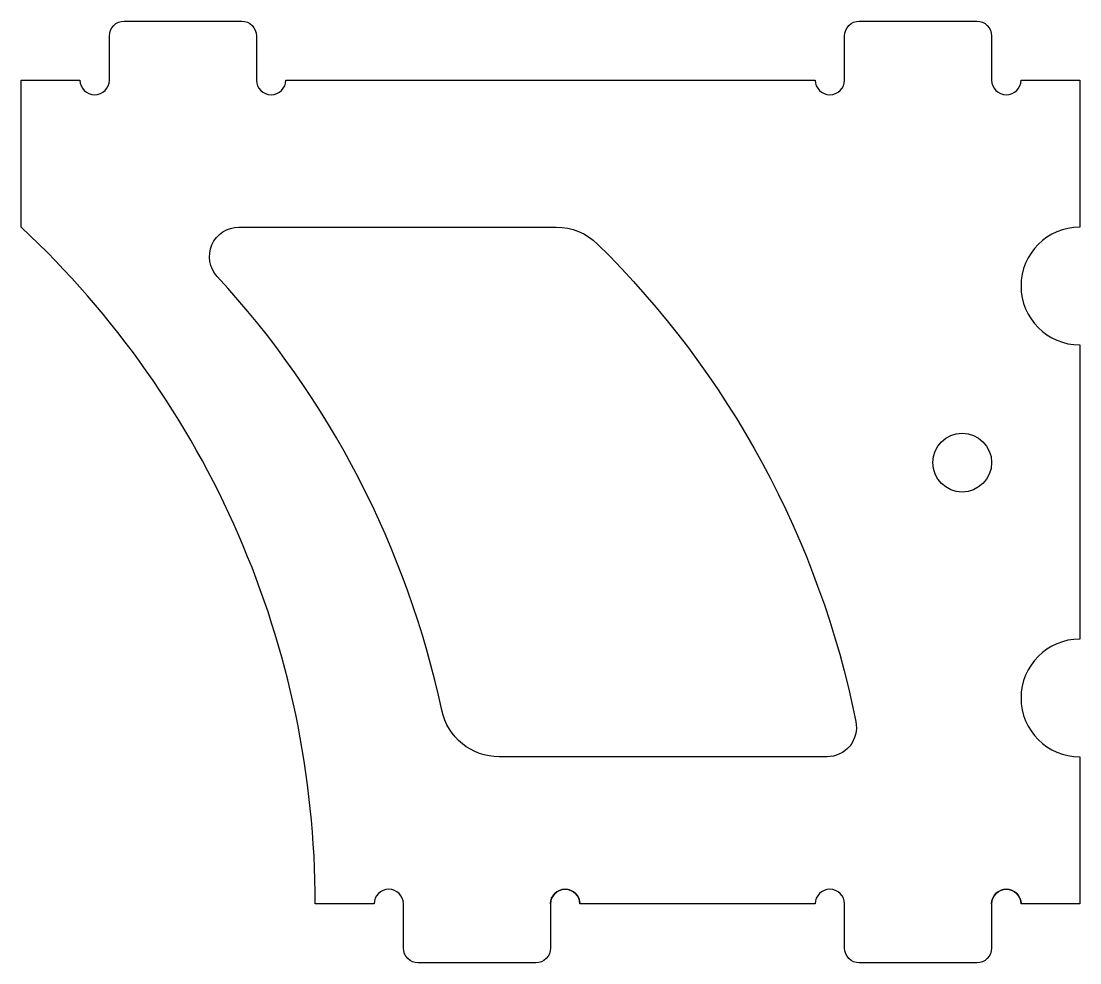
# Model space of a CAD drawing. Header units: millimetres. Extents: x 30 to 66, y 0 to 32.
import ezdxf

# ---------------------------------------------------------------- set-up
doc = ezdxf.new("R2010")
doc.units = ezdxf.units.MM
doc.layers.get('0').update_dxf_attribs({"linetype": 'CONTINUOUS'})

msp = doc.modelspace()

# ---------------------------------------------------------------- linework, layer by layer
for points in [[(49, 2, 1), (48, 2), (48, 0.5, -0.414214), (47.5, 0), (43.5, 0, -0.414214), (43, 0.5), (43, 2, 1), (42, 2), (40, 2, 0.207987), (30, 25), (30, 30), (32, 30, 1), (33, 30), (33, 31.5, -0.414214), (33.5, 32), (37.5, 32, -0.414214), (38, 31.5), (38, 30, 1), (39, 30), (57, 30, 1), (58, 30), (58, 31.5, -0.414214), (58.5, 32), (62.5, 32, -0.414214), (63, 31.5), (63, 30, 1), (64, 30), (66, 30), (66, 25, 1), (66, 21), (66, 11, 1), (66, 7), (66, 2), (64, 2, 1), (63, 2), (63, 0.5, -0.414214), (62.5, 0), (58.5, 0, -0.414214), (58, 0.5), (58, 2, 1), (57, 2)], [(36.669, 23.322, -0.653665), (37.404, 25), (48.197, 25, -0.196711), (49.599, 24.426, -0.149992), (58.383, 8.197, -0.473575), (57.403, 7), (46.259, 7, -0.353729), (44.304, 8.581, 0.134341)]]:
    msp.add_lwpolyline(points, format="xyb", close=True)
msp.add_circle((62, 17), 1)
at = {"extrusion": (1.22465e-16, 0, -1)}
for centre in [(-48.5, 2), (-63.5, 2)]:
    msp.add_arc(centre, 0.5, 0, 180, dxfattribs=at)

doc.saveas('drawing.dxf')
